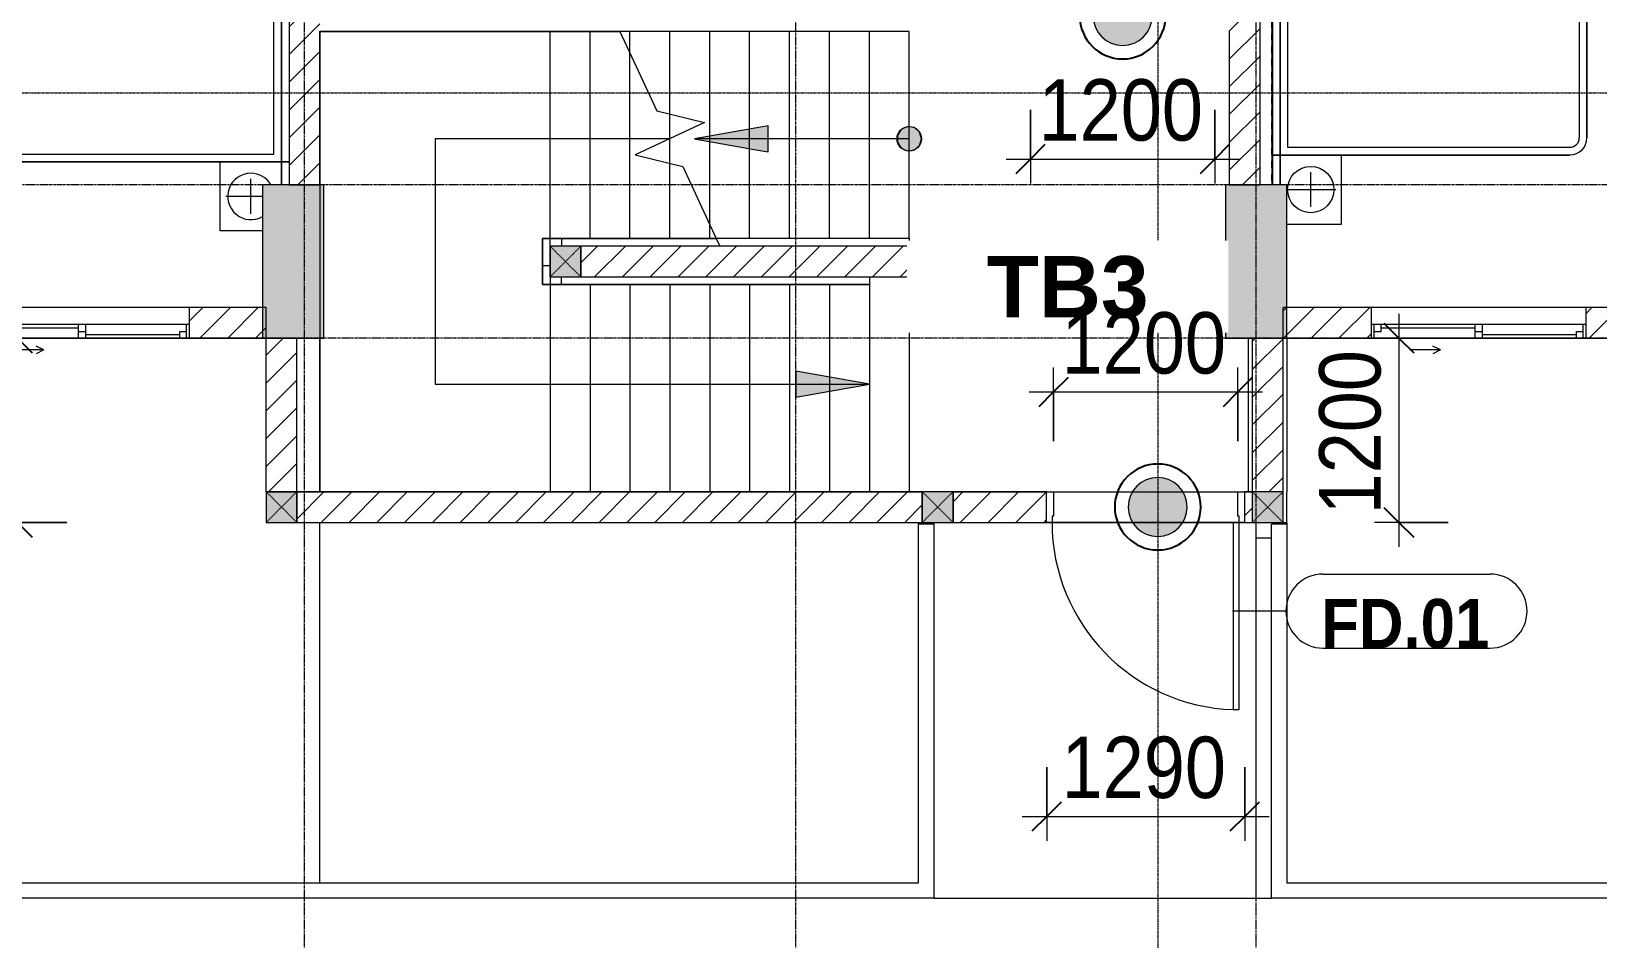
# Model space of a CAD drawing. Header units: millimetres. Extents: x 962 to 241049, y -15958 to 84407.
# Drawn here: x 138752 to 148957, y 20624 to 26537 of the extents above; entities that cross this region are included whole.
import ezdxf

# ---------------------------------------------------------------- set-up
doc = ezdxf.new("R2010")
doc.units = ezdxf.units.MM
for name, pattern in [('Dash', [6, 3, -3]), ('Dash 1_8_', [6.35, 3.175, -3.175]), ('Dash Dot 3_16_', [7.9375, 4.7625, -1.5875, 0, -1.5875]), ('Grid Line', [22.225, 12.7, -3.175, 3.175, -3.175]), ('Overhead', [3.96875, 2.38125, -1.5875])]:
    doc.linetypes.add(name, pattern=pattern)
for name, color, linetype, lineweight in [('0-1', 7, 'Continuous', 5), ('A-ANNO-DIMS', 211, 'Continuous', 9), ('A-ANNO-DIMS-160', 211, 'Continuous', 9), ('A-ANNO-NOTE', 131, 'Continuous', 9), ('A-ANNO-NOTE-1', 131, 'Continuous', 25), ('A-AREA', 32, 'Dash 1_8_', 9), ('A-DETL-GENF-2', 1, 'Continuous', 9), ('A-DOOR-3', 1, 'Continuous', 9), ('A-DOOR-FRAM-1', 1, 'Continuous', 9), ('A-DOOR-IDEN', 31, 'Continuous', 9), ('A-FLOR', 192, 'Continuous', 9), ('A-FLOR-1', 250, 'Continuous', 9), ('A-FLOR-HRAL', 11, 'Continuous', 9), ('A-GLAZ', 151, 'Continuous', 9), ('A-WALL', 113, 'Continuous', 9), ('A-WALL-3', 113, 'Continuous', 18), ('A-WALL-PATT-2', 111, 'Continuous', 9), ('G-ANNO-SYMB-1', 111, 'Dash Dot 3_16_', 18), ('G-ANNO-TEXT-1', 7, 'Continuous', 9), ('G-IMPT', 8, 'Continuous', 9), ('I-FURN-1', 254, 'Continuous', 9), ('L-SITE-WALL-1', 250, 'Continuous', 9), ('M-EQPM', 50, 'Continuous', 9), ('S-COLS', 52, 'Continuous', 9), ('S-COLS-1', 52, 'Continuous', 5), ('S-COLS-2', 7, 'Continuous', 18), ('S-COLS-6', 52, 'Continuous', 18), ('S-COLS-7', 52, 'Dash', 9), ('S-COLS-HDLN', 52, 'Dash', 9), ('S-GRID-1', 1, 'Grid Line', 9), ('S-STRS', 31, 'Continuous', 9), ('S-STRS-ANNO', 31, 'Continuous', 9), ('S-STRS-MBND', 31, 'Overhead', 9), ('S-STRS-MBND-1', 31, 'Continuous', 9)]:
    doc.layers.add(name, color=color, linetype=linetype, lineweight=lineweight)
doc.styles.add('Arial_B_4', font='arialbd_0.ttf', dxfattribs={"height": 400})
doc.styles.add('Arial_B_5', font='arialbd_0.ttf', dxfattribs={"width": 0.9, "height": 320})
doc.styles.add('UTM Avo', font='UTM Avo.ttf', dxfattribs={"width": 0.9, "height": 400})
doc.dimstyles.new('1_Dim_chi_tiet_2_5', dxfattribs={"dimscale": 304.8, "dimtxt": 399.720379, "dimasz": 0.629921, "dimexe": 0.524934, "dimexo": 0.0625, "dimgap": 0.052493, "dimtad": 1, "dimdec": 0, "dimrnd": 5, "dimzin": 0, "dimdsep": 46, "dimtxsty": 'UTM Avo', "dimblk1": 'OBLIQUE', "dimblk2": 'OBLIQUE', "dimsah": 1, "dimcen": 0.09, "dimdle": 0.524934, "dimazin": 0, "dimtfac": 1, "dimtdec": 4, "dimtix": 1, "dimtmove": 0, "dimatfit": 3, "dimfxl": 1.049869, "dimfxlon": 1, "dimtvp": 1, "dimtolj": 1, "dimtzin": 0, "dimarcsym": 2})
doc.dimstyles.new('1_Dim_chi_tiet_2_5_1', dxfattribs={"dimscale": 304.8, "dimtxt": 399.720379, "dimasz": 0.629921, "dimexe": 0.524934, "dimexo": 0.0625, "dimgap": 0.052493, "dimtad": 1, "dimdec": 0, "dimrnd": 5, "dimzin": 0, "dimdsep": 46, "dimtxsty": 'UTM Avo', "dimblk1": 'OBLIQUE', "dimblk2": 'OBLIQUE', "dimsah": 1, "dimcen": 0.09, "dimdle": 0.524934, "dimazin": 0, "dimtfac": 1, "dimtdec": 4, "dimtix": 1, "dimtmove": 0, "dimatfit": 3, "dimfxl": 1.049869, "dimfxlon": 1, "dimtvp": 1, "dimtolj": 1, "dimtzin": 0, "dimarcsym": 2})
pattern_1 = [(45, (63179.03, 0), (-90.50967, 90.50967), [])]

# ---------------------------------------------------------------- blocks, each defined once
blk = doc.blocks.new('NCV_TKTC_KET CAU_rvt-1-TKCS_MB TẦNG 1')
at = {"layer": 'S-COLS-1'}
for points in [[(77478, 24537), (77478, 25537), (77078, 25537), (77078, 24537)], [(83753, 24537), (83753, 25537), (83353, 25537), (83353, 24537), (83520, 24537)]]:
    blk.add_hatch(color=256, dxfattribs=at).paths.add_polyline_path(points)
at = {"layer": 'A-FLOR-1'}
for p, q in [((77453, 26537), (79406, 26537)), ((81033, 24887), (81033, 23537)), ((77453, 23537), (77453, 24537)), ((83503, 23537), (83503, 24537))]:
    blk.add_line(p, q, dxfattribs=at)
at = {"layer": 'L-SITE-WALL-1'}
for p, q in [((83728, 23335), (83728, 23325)), ((83553, 23237), (83653, 23237))]:
    blk.add_line(p, q, dxfattribs=at)
at = {"layer": 'S-COLS-2'}
for p, q in [((77478, 25537), (77078, 25537)), ((77078, 25537), (77078, 24537)), ((77478, 24537), (77478, 25537)), ((83753, 25537), (83353, 25537)), ((83353, 25537), (83353, 24537)), ((83753, 24537), (83753, 25537)), ((77078, 24537), (77478, 24537)), ((83353, 24537), (83753, 24537))]:
    blk.add_line(p, q, dxfattribs=at)
blk = doc.blocks.new('GIUONG NGU-2TAB-1600x2000 - GIUONG NGU-2TAB-1600x2000-V27-TKCS_MB TẦNG 1')
at = {"layer": 'I-FURN-1'}
for p, q in [((570, 2050), (1997, 2050)), ((1997, 2050), (570, 2050)), ((1997, 2000), (570, 2000)), ((458, 50), (458, 1939)), ((458, 1939), (458, 50)), ((508, 1939), (508, 100)), ((2058, 100), (2058, 1939)), ((2108, 1939), (2108, 50)), ((2108, 50), (2108, 1939)), ((8, 175), (8, 450)), ((8, 450), (458, 450)), ((8, 450), (458, 450)), ((8, 175), (8, 450)), ((233, 175), (233, 413)), ((458, 450), (458, 50)), ((458, 450), (458, 50)), ((2108, 50), (2108, 450)), ((2108, 450), (2558, 450)), ((2108, 450), (2108, 50)), ((2558, 450), (2108, 450)), ((2333, 87), (2333, 413)), ((2558, 450), (2558, 50)), ((2558, 50), (2558, 450)), ((120, 250), (347, 250)), ((2446, 250), (2220, 250)), ((458, 50), (309, 50)), ((309, 50), (458, 50)), ((458, 50), (309, 50)), ((2108, 50), (458, 50)), ((458, 50), (458, 0)), ((458, 0), (458, 50)), ((458, 50), (2108, 50)), ((458, 50), (2108, 50)), ((508, 100), (2058, 100)), ((2558, 50), (2108, 50)), ((2108, 50), (2558, 50)), ((2108, 0), (2108, 50)), ((2108, 50), (2108, 0)), ((2108, 50), (2558, 50)), ((2558, 50), (2558, 0))]:
    blk.add_line(p, q, dxfattribs=at)
blk.add_circle((2333, 250), 151, dxfattribs=at)
for centre, radius, start, end in [((570, 1939), 111, 90, 180), ((570, 1939), 111, 90, 180), ((1997, 1939), 111, 0, 90), ((1997, 1939), 111, 360, 90), ((570, 1939), 61.1, 90, 180), ((1997, 1939), 61.1, 360, 90), ((233, 250), 151, 0, 210.3773), ((233, 250), 151, 300.5738, 0)]:
    blk.add_arc(centre, radius, start, end, dxfattribs=at)
blk = doc.blocks.new('GIUONG NGU-2TAB-1600x2000 - GIUONG NGU-2TAB-1600x2000-V36-TKCS_MB TẦNG 1')
at = {"layer": 'I-FURN-1'}
for p, q in [((458, 0), (264, 0)), ((458, -50), (458, 0)), ((2108, 0), (458, 0)), ((458, 0), (458, -50)), ((458, 0), (2108, 0)), ((2108, -50), (2108, 0)), ((8, -95), (8, -450)), ((8, -95), (8, -450)), ((233, -95), (233, -413)), ((458, -50), (264, -50)), ((264, -50), (458, -50)), ((458, -50), (264, -50)), ((458, -450), (458, -50)), ((2108, -50), (458, -50)), ((458, -50), (458, -1939)), ((458, -50), (2108, -50)), ((458, -1939), (458, -50)), ((458, -450), (458, -50)), ((458, -50), (2108, -50)), ((508, -100), (2058, -100)), ((508, -1939), (508, -100)), ((2058, -100), (2058, -1939)), ((2558, 0), (2108, 0)), ((2108, 0), (2108, -50)), ((2558, -50), (2108, -50)), ((2108, -50), (2108, -450)), ((2108, -1939), (2108, -50)), ((2108, -50), (2558, -50)), ((2108, -50), (2558, -50)), ((2108, -450), (2108, -50)), ((2108, -50), (2108, -1939)), ((2333, -87), (2333, -413)), ((2558, -50), (2558, 0)), ((2558, -450), (2558, -50)), ((2558, -50), (2558, -450)), ((120, -250), (347, -250)), ((2446, -250), (2220, -250)), ((8, -450), (458, -450)), ((8, -450), (458, -450)), ((2108, -450), (2558, -450)), ((2558, -450), (2108, -450)), ((1997, -2000), (570, -2000)), ((570, -2050), (1997, -2050)), ((1997, -2050), (570, -2050))]:
    blk.add_line(p, q, dxfattribs=at)
for centre in [(233, -250), (2333, -250)]:
    blk.add_circle(centre, 151, dxfattribs=at)
for centre, radius, start, end in [((570, -1939), 111, 180, 270), ((570, -1939), 111, 180, 270), ((570, -1939), 61.1, 180, 270), ((1997, -1939), 111, 270, 360), ((1997, -1939), 61.1, 270, 0), ((1997, -1939), 111, 270, 0)]:
    blk.add_arc(centre, radius, start, end, dxfattribs=at)
blk = doc.blocks.new('NCV_TKTC_TANG 1_rvt-1-TKCS_MB TẦNG 1')
at = {"layer": 'I-FURN-1'}
for name, p, rotation in [('GIUONG NGU-2TAB-1600x2000 - GIUONG NGU-2TAB-1600x2000-V27-TKCS_MB TẦNG 1', (77253, 25228), 89.99999999999885), ('GIUONG NGU-2TAB-1600x2000 - GIUONG NGU-2TAB-1600x2000-V36-TKCS_MB TẦNG 1', (83658, 25273), 90.00000000000077)]:
    blk.add_blockref(name, p, dxfattribs=dict(at, rotation=rotation))
blk = doc.blocks.new('FD_01 - FD_01-1200x2200mm-V3-TKCS_MB TẦNG 1')
at = {"layer": 'A-DETL-GENF-2'}
for p, q in [((610, -100), (570, -100)), ((570, -100), (570, -1320)), ((610, -1320), (610, -100)), ((570, -1320), (610, -1320))]:
    blk.add_line(p, q, dxfattribs=at)
blk.add_arc((610, -100), 1220, 180, 268.1211, dxfattribs=at)
at = {"layer": 'A-DOOR-FRAM-1'}
for p, q in [((-645, 100), (-600, 100)), ((-600, 100), (-600, -60)), ((600, 100), (645, 100)), ((600, -60), (600, 100)), ((-610, -100), (-645, -100)), ((-600, -60), (-610, -60)), ((-610, -60), (-610, -100)), ((610, -60), (600, -60)), ((610, -100), (610, -60)), ((645, -100), (610, -100))]:
    blk.add_line(p, q, dxfattribs=at)
blk = doc.blocks.new('Top Rail Type - Top Rail_Internal_-702148-TKCS_MB TẦNG 1')
at = {"layer": 'A-FLOR-HRAL'}
for p, q in [((78902, 25187), (79027, 25187)), ((78902, 25062), (78902, 25187)), ((79027, 25137), (78952, 25137)), ((78952, 25137), (78952, 25062)), ((79027, 25187), (80035, 25187)), ((79027, 25187), (79027, 25137)), ((80059, 25137), (79027, 25137)), ((78902, 25012), (78902, 25062)), ((78902, 25012), (78952, 25012)), ((78902, 24887), (78902, 25012)), ((78952, 25062), (78952, 25012)), ((78952, 25012), (78952, 24937)), ((78952, 24937), (79027, 24937)), ((79027, 24887), (79027, 24937)), ((79027, 24937), (81033, 24937)), ((81033, 24937), (81033, 24887)), ((79027, 24887), (78902, 24887)), ((81033, 24887), (79027, 24887))]:
    blk.add_line(p, q, dxfattribs=at)
blk = doc.blocks.new('Top Rail Type - Top Rail_Internal_-V112-TKCS_MB TẦNG 1')
at = {"layer": 'A-FLOR-HRAL'}
for p, q in [((78902, 25187), (78902, 25012)), ((79027, 25187), (78902, 25187)), ((78952, 25137), (78952, 25012)), ((79027, 25137), (78952, 25137)), ((80035, 25187), (79027, 25187)), ((80059, 25137), (79027, 25137)), ((78902, 25012), (78902, 24887)), ((78952, 25012), (78952, 24937)), ((78952, 24937), (79027, 24937)), ((79027, 24937), (81033, 24937)), ((81033, 24937), (81033, 24887)), ((78902, 24887), (79027, 24887)), ((79027, 24887), (81033, 24887))]:
    blk.add_line(p, q, dxfattribs=at)
blk = doc.blocks.new('Top Rail Type - Top Rail_Internal_-954446-TKCS_MB TẦNG 1')
at = {"layer": 'A-FLOR-HRAL'}
for p, q in [((80035, 25187), (80059, 25137)), ((81293, 25187), (80035, 25187)), ((81293, 25137), (80059, 25137)), ((81293, 25137), (81293, 25187))]:
    blk.add_line(p, q, dxfattribs=at)
blk = doc.blocks.new('1_FAMILY RVT - W01-WxH 1400x1400xmm-389822-TKCS_MB TẦNG 1')
at = {"layer": 'A-GLAZ'}
for p, q in [((248.4, 172.39), (299.2, 197.79)), ((248.4, 172.39), (299.2, 146.99)), ((248.4, 172.39), (451.6, 172.39)), ((-700, 96.19), (-700, -103.81)), ((700, 96.19), (-700, 96.19)), ((-700, 96.19), (-636.5, 96.19)), ((-700, 7.29), (-680.95, 7.29)), ((-680.95, 96.19), (-680.95, 7.29)), ((-636.5, 51.74), (-680.95, 51.74)), ((-680.95, 7.29), (-22.225, 7.29)), ((-636.5, 96.19), (-22.225, 96.19)), ((-636.5, 96.19), (-636.5, 51.74)), ((-636.5, 73.965), (-22.225, 73.965)), ((-22.225, 7.29), (-22.225, 96.19)), ((-22.225, 96.19), (22.225, 96.19)), ((22.225, 51.74), (-22.225, 51.74)), ((-22.225, 7.29), (22.225, 7.29)), ((22.225, 96.19), (680.95, 96.19)), ((22.225, 96.19), (22.225, 7.29)), ((22.225, 29.515), (636.5, 29.515)), ((22.225, 7.29), (636.5, 7.29)), ((636.5, 51.74), (636.5, 7.29)), ((680.95, 51.74), (636.5, 51.74)), ((636.5, 7.29), (700, 7.29)), ((680.95, 96.19), (700, 96.19)), ((680.95, 96.19), (680.95, 7.29)), ((700, -103.81), (700, 96.19)), ((-700, -103.81), (700, -103.81))]:
    blk.add_line(p, q, dxfattribs=at)
blk = doc.blocks.new('TKTC_XREF_251221_MB TANG 1 - TKTC_XREF_260130_MB TANG 1_dwg-4202109-TKCS_MB TẦNG 1')
at = {"layer": 'G-IMPT'}
blk.add_line((-120929, -378008), (-119709, -378008), dxfattribs=at)
blk = doc.blocks.new('TKTC_XREF_251221_MB TANG 1 - TKTC_XREF_251221_MB TANG 1-2038492-TKCS_MB TẦNG 1')
blk.add_blockref('TKTC_XREF_251221_MB TANG 1 - TKTC_XREF_260130_MB TANG 1_dwg-4202109-TKCS_MB TẦNG 1', (169499, 384110))
blk = doc.blocks.new('G1_SOF - BO TRU - 200x200-3050151-TKCS_MB TẦNG 1')
at = {"layer": 'S-COLS-HDLN'}
for p, q in [((-100, 100), (100, -100)), ((100, 100), (-100, -100))]:
    blk.add_line(p, q, dxfattribs=at)
blk = doc.blocks.new('G1_SOF - BO TRU - 200x200-V240-TKCS_MB TẦNG 1')
at = {"layer": 'S-COLS'}
blk.add_hatch(color=256, dxfattribs=at).paths.add_polyline_path([(-100, -100), (100, -100), (100, 100), (-100, 100), (-100, -53)])
at = {"layer": 'S-COLS-6'}
for p, q in [((100, 100), (-100, 100)), ((-100, 100), (-100, -100)), ((100, -100), (100, 100)), ((-100, -100), (100, -100))]:
    blk.add_line(p, q, dxfattribs=at)
at = {"layer": 'S-COLS-HDLN'}
for p, q in [((100, 100), (-100, -100)), ((-100, 100), (100, -100))]:
    blk.add_line(p, q, dxfattribs=at)
blk = doc.blocks.new('DIMBLOCK69-TKCS_MB TẦNG 1')
at = {"layer": 'A-ANNO-DIMS-160'}
for p, q in [((145367, 21741), (145367, 21261)), ((145367, 21421), (145367, 21741)), ((146657, 21741), (146657, 21261)), ((146657, 21421), (146657, 21741)), ((145207, 21421), (146817, 21421))]:
    blk.add_line(p, q, dxfattribs=at)
at = {"layer": 'A-ANNO-DIMS-160', "lineweight": 25}
for p, q in [((145367, 21421), (145463, 21517)), ((146657, 21421), (146753, 21517)), ((145367, 21421), (145271, 21325)), ((146657, 21421), (146561, 21325))]:
    blk.add_line(p, q, dxfattribs=at)
at = {"layer": 'A-ANNO-DIMS-160', "color": 0, "insert": (145464, 21941), "char_height": 400, "width": 1314.64, "attachment_point": 1, "line_spacing_factor": 1.110334, "style": 'UTM Avo'}
blk.add_mtext('1290', dxfattribs=at)
blk = doc.blocks.new('_Oblique')
at = {"color": 0, "linetype": 'ByBlock', "lineweight": -2}
blk.add_line((-0.5, -0.5), (0.5, 0.5), dxfattribs=at)
blk = doc.blocks.new('DIMBLOCK102-TKCS_MB TẦNG 1')
at = {"layer": 'A-ANNO-DIMS-160'}
for p, q in [((145262, 26025), (145262, 25545)), ((145262, 25705), (145262, 26025)), ((146462, 26025), (146462, 25545)), ((146462, 25705), (146462, 26025)), ((145102, 25705), (146622, 25705))]:
    blk.add_line(p, q, dxfattribs=at)
at = {"layer": 'A-ANNO-DIMS-160', "lineweight": 25}
for p, q in [((145262, 25705), (145358, 25801)), ((146462, 25705), (146558, 25801)), ((145262, 25705), (145166, 25609)), ((146462, 25705), (146366, 25609))]:
    blk.add_line(p, q, dxfattribs=at)
at = {"layer": 'A-ANNO-DIMS-160', "color": 0, "insert": (145314, 26225), "char_height": 400, "width": 1314.64, "attachment_point": 1, "line_spacing_factor": 1.110334, "style": 'UTM Avo'}
blk.add_mtext('1200', dxfattribs=at)
blk = doc.blocks.new('STN_Door Tag - STN_Door Tag-1788670-TKCS_MB TẦNG 1')
at = {"layer": 'A-DOOR-IDEN'}
for p, q in [((-3.37, 1.495), (3.431, 1.495)), ((-3.37, -1.524), (3.431, -1.524))]:
    blk.add_line(p, q, dxfattribs=at)
for centre, start, end in [((-3.37, -0.015), 90, 270), ((3.431, -0.015), 270, 90)]:
    blk.add_arc(centre, 1.509, start, end, dxfattribs=at)
blk = doc.blocks.new('DIMBLOCK104-TKCS_MB TẦNG 1')
at = {"layer": 'A-ANNO-DIMS-160'}
for p, q in [((145412, 23867), (145412, 24347)), ((146612, 23867), (146612, 24347)), ((145252, 24187), (146772, 24187)), ((145412, 24187), (145412, 23867)), ((146612, 24187), (146612, 23867))]:
    blk.add_line(p, q, dxfattribs=at)
at = {"layer": 'A-ANNO-DIMS-160', "lineweight": 25}
for p, q in [((145412, 24187), (145316, 24091)), ((145412, 24187), (145508, 24283)), ((146612, 24187), (146516, 24091)), ((146612, 24187), (146708, 24283))]:
    blk.add_line(p, q, dxfattribs=at)
at = {"layer": 'A-ANNO-DIMS-160', "color": 0, "insert": (145464, 24707), "char_height": 400, "width": 1314.64, "attachment_point": 1, "line_spacing_factor": 1.110334, "style": 'UTM Avo'}
blk.add_mtext('1200', dxfattribs=at)
blk = doc.blocks.new('HDNDCT_GHI CHÚ CỬA CHỐNG CHÁY EI60 - HDNDCT_GHI CHÚ CỬA CHỐNG CHÁY EI60-1614697-TKCS_MB TẦNG 1')
at = {"layer": 'A-ANNO-NOTE'}
h = blk.add_hatch(color=256, dxfattribs=at)
edge = h.paths.add_edge_path()
edge.add_arc((0, 0), 1.2, 0, 180)
edge.add_arc((0, 0), 1.2, 180, 360)
for radius, start, end in [(1.75, 360, 180), (1.2, 360, 180), (1.2, 180, 360)]:
    blk.add_arc((0, 0), radius, start, end, dxfattribs=at)
at = {"layer": 'A-ANNO-NOTE-1'}
for start, end in [(360, 180), (180, 360)]:
    blk.add_arc((0, 0), 1.75, start, end, dxfattribs=at)
blk = doc.blocks.new('DIMBLOCK347-TKCS_MB TẦNG 1')
at = {"layer": 'A-ANNO-DIMS-160'}
for p, q in [((147662, 24697), (147662, 23177)), ((147982, 24537), (147502, 24537)), ((147662, 24537), (147982, 24537)), ((147982, 23337), (147502, 23337)), ((147662, 23337), (147982, 23337))]:
    blk.add_line(p, q, dxfattribs=at)
at = {"layer": 'A-ANNO-DIMS-160', "lineweight": 25}
for p, q in [((147662, 24537), (147566, 24633)), ((147662, 24537), (147758, 24441)), ((147662, 23337), (147566, 23433)), ((147662, 23337), (147758, 23241))]:
    blk.add_line(p, q, dxfattribs=at)
at = {"layer": 'A-ANNO-DIMS-160', "color": 0, "insert": (147142, 23389), "char_height": 400, "width": 1314.64, "attachment_point": 1, "rotation": 90, "line_spacing_factor": 1.110334, "style": 'UTM Avo'}
blk.add_mtext('1200', dxfattribs=at)
blk = doc.blocks.new('DIMBLOCK348-TKCS_MB TẦNG 1')
at = {"layer": 'A-ANNO-DIMS-160'}
for p, q in [((138662, 24697), (138662, 23177)), ((138982, 24537), (138502, 24537)), ((138662, 24537), (138982, 24537)), ((138982, 23337), (138502, 23337)), ((138662, 23337), (138982, 23337))]:
    blk.add_line(p, q, dxfattribs=at)
at = {"layer": 'A-ANNO-DIMS-160', "lineweight": 25}
for p, q in [((138662, 24537), (138566, 24633)), ((138662, 24537), (138758, 24441)), ((138662, 23337), (138566, 23433)), ((138662, 23337), (138758, 23241))]:
    blk.add_line(p, q, dxfattribs=at)
at = {"layer": 'A-ANNO-DIMS-160', "color": 0, "insert": (138142, 23389), "char_height": 400, "width": 1314.64, "attachment_point": 1, "rotation": 90, "line_spacing_factor": 1.110334, "style": 'UTM Avo'}
blk.add_mtext('1200', dxfattribs=at)

msp = doc.modelspace()

# ---------------------------------------------------------------- hatches: boundary and pattern name
at = {"layer": 'A-WALL-PATT-2'}
h = msp.add_hatch(dxfattribs=at)
h.set_pattern_fill('FP_1', color=256, style=0, pattern_type=2)
h.set_pattern_definition(pattern_1)
h.paths.add_polyline_path([(146756.6, 25536.9), (146756.6, 28836.9), (146556.6, 28836.9), (146556.6, 25536.9), (146698.9, 25536.9)])
h.paths.add_polyline_path([(146698.9, 29036.9), (146756.6, 29036.9), (146756.6, 32236.9), (146556.6, 32236.9), (146556.6, 29036.9)])
h = msp.add_hatch(dxfattribs=at)
h.set_pattern_fill('FP_1', color=256, style=0, pattern_type=2)
h.set_pattern_definition(pattern_1)
h.paths.add_polyline_path([(140431.6, 25536.9), (140631.6, 25536.9), (140631.6, 28386.9), (140431.6, 28386.9), (140431.6, 25733.3)])
h = msp.add_hatch(dxfattribs=at)
h.set_pattern_fill('FP_1', color=256, style=0, pattern_type=2)
h.set_pattern_definition(pattern_1)
h.paths.add_polyline_path([(146531.6, 24937), (146531.6, 25137), (142331.6, 25137), (142331.6, 24937), (143474.9, 24937)])
h = msp.add_hatch(dxfattribs=at)
h.set_pattern_fill('FP_1', color=256, style=0, pattern_type=2)
h.set_pattern_definition(pattern_1)
h.paths.add_polyline_path([(140281.6, 24536.9), (140281.6, 24736.9), (139781.6, 24736.9), (139781.6, 24537.4), (140271.6, 24537.4)])
h.paths.add_polyline_path([(137806.6, 24536.9), (137832.8, 24537.4), (138381.6, 24537.4), (138381.6, 24736.9), (137806.6, 24736.9), (137806.6, 24675.1)])
h = msp.add_hatch(dxfattribs=at)
h.set_pattern_fill('FP_1', color=256, style=0, pattern_type=2)
h.set_pattern_definition(pattern_1)
h.paths.add_polyline_path([(148881.6, 24536.9), (149456.6, 24536.9), (149456.6, 24736.9), (148881.6, 24736.9), (148881.6, 24675.1)])
h.paths.add_polyline_path([(147481.6, 24536.9), (147481.6, 24736.9), (146906.6, 24736.9), (146906.6, 24536.9)])
h = msp.add_hatch(dxfattribs=at)
h.set_pattern_fill('FP_1', color=256, style=0, pattern_type=2)
h.set_pattern_definition(pattern_1)
h.paths.add_polyline_path([(140481.6, 23536.9), (140481.6, 24537.4), (140281.6, 24537.4), (140281.6, 23536.9)])
h = msp.add_hatch(dxfattribs=at)
h.set_pattern_fill('FP_1', color=256, style=0, pattern_type=2)
h.set_pattern_definition(pattern_1)
h.paths.add_polyline_path([(146706.9, 23536.9), (146906.6, 23536.9), (146906.6, 24536.9), (146706.6, 24536.9), (146706.6, 23536.9)])
h = msp.add_hatch(dxfattribs=at)
h.set_pattern_fill('FP_1', color=256, style=0, pattern_type=2)
h.set_pattern_definition(pattern_1)
h.paths.add_polyline_path([(146656.6, 23336.9), (146706.6, 23336.9), (146706.6, 23535.3), (146656.6, 23535.3)])
h.paths.add_polyline_path([(143474.9, 23336.9), (144556.6, 23336.9), (144556.6, 23535.3), (140481.6, 23535.3), (140481.6, 23336.9)])
h.paths.add_polyline_path([(145366.6, 23336.9), (145366.6, 23535.3), (144756.6, 23535.3), (144756.6, 23336.9)])
at = {"layer": 'S-COLS-1'}
for points in [[(142331.6, 24936.9), (142331.6, 25136.9), (142131.6, 25136.9), (142131.6, 24936.9)], [(140481.6, 23336.9), (140481.6, 23536.9), (140281.6, 23536.9), (140281.6, 23336.9)], [(144556.6, 23336.9), (144756.6, 23336.9), (144756.6, 23536.9), (144556.6, 23535.3)]]:
    msp.add_hatch(color=256, dxfattribs=at).paths.add_polyline_path(points)
at = {"layer": 'S-STRS-ANNO'}
for points in [[(143551.6, 25752.3), (143551.6, 25921.6), (143071.6, 25836.9), (143474.9, 25765.8)], [(144460.2, 25757.8), (144504.8, 25764.2), (144538.9, 25793.7), (144551.6, 25836.9), (144538.9, 25880.2), (144504.8, 25909.7), (144460.2, 25916.1), (144419.2, 25897.4), (144394.8, 25859.5), (144394.8, 25814.4), (144419.2, 25776.5)], [(143731.6, 24152.3), (144211.6, 24236.9), (143731.6, 24321.6)]]:
    msp.add_hatch(color=256, dxfattribs=at).paths.add_polyline_path(points)
h = msp.add_hatch(color=256, dxfattribs=at)
edge = h.paths.add_edge_path()
edge.add_arc((144471.6, 25836.9), 80, 0, 360)

# ---------------------------------------------------------------- linework, layer by layer
at = {"layer": 'A-AREA'}
msp.add_line((146831.6, 28536.9), (146831.6, 25536.9), dxfattribs=at)
at = {"layer": 'A-DOOR-IDEN'}
msp.add_line((146576.8, 22761), (146925.5, 22760.9), dxfattribs=at)
at = {"layer": 'A-FLOR'}
for p, q in [((146931.6, 24536.9), (146931.6, 23535.3)), ((140631.7, 20988.2), (140631.7, 23335.3)), ((144531.7, 23325.3), (144531.7, 23335.3)), ((144631.7, 23335.3), (144631.7, 23325.3)), ((146731.6, 20888.2), (146731.6, 23335.3)), ((146931.6, 23335.3), (146931.6, 23325.3)), ((144631.7, 20888.2), (146831.6, 20888.2))]:
    msp.add_line(p, q, dxfattribs=at)
at = {"layer": 'A-WALL'}
for p, q in [((142331.6, 25137), (142331.6, 24937)), ((140256.6, 24536.9), (139781.6, 24536.9)), ((140281.6, 23536.9), (144556.6, 23536.9)), ((140481.6, 23535.3), (140481.6, 23336.9)), ((144556.6, 23336.9), (144556.6, 23535.3)), ((144756.6, 23536.9), (145366.6, 23536.9)), ((144756.6, 23535.3), (144756.6, 23336.9)), ((145411.5, 23535.3), (146611.7, 23535.3)), ((146656.6, 23536.9), (146706.6, 23536.9)), ((146931.6, 23335.3), (146931.6, 23535.3)), ((146931.6, 23335.3), (140481.6, 23335.3)), ((144531.7, 20988.2), (144531.7, 23325.3)), ((144631.7, 23325.3), (144531.7, 23325.3)), ((144631.7, 23325.3), (144631.7, 20888.2)), ((146831.6, 20888.2), (146831.6, 23325.3)), ((146931.6, 23325.3), (146831.6, 23325.3)), ((146931.6, 23325.3), (146931.6, 20988.2)), ((136406.6, 20988.2), (144531.7, 20988.2)), ((146931.6, 20988.2), (179281.7, 20988.2)), ((144631.7, 20888.2), (107981.6, 20888.2)), ((179281.7, 20888.2), (146831.6, 20888.2))]:
    msp.add_line(p, q, dxfattribs=at)
at = {"layer": 'A-WALL-3'}
for p, q in [((146756.6, 25536.9), (146756.6, 28836.9)), ((140431.6, 28386.9), (140431.6, 25536.9)), ((140631.6, 25536.9), (140631.6, 26537.4)), ((146556.6, 26537.4), (146556.6, 25536.9)), ((140431.6, 25536.9), (140631.6, 25536.9)), ((146556.6, 25536.9), (146756.6, 25536.9)), ((146531.6, 25137), (142331.6, 25137)), ((146531.6, 24937), (146531.6, 25137)), ((142331.6, 24937), (146531.6, 24937)), ((140281.6, 24736.9), (139781.6, 24736.9)), ((140281.6, 23536.9), (140281.6, 24736.9)), ((146906.6, 23536.9), (146906.6, 24736.9)), ((147481.6, 24736.9), (146906.6, 24736.9)), ((149456.6, 24736.9), (148881.6, 24736.9)), ((139781.6, 24537.4), (140271.6, 24537.4)), ((140271.6, 24537.4), (140271.6, 24536.9)), ((140271.6, 24536.9), (140281.6, 24536.9)), ((140481.6, 24537.4), (140281.6, 24537.4)), ((140481.6, 23536.9), (140481.6, 24537.4)), ((146706.6, 24536.9), (146706.6, 23536.9)), ((146706.6, 24536.9), (147481.6, 24536.9)), ((148881.6, 24536.9), (149456.6, 24536.9)), ((144556.6, 23535.3), (140481.6, 23535.3)), ((145366.6, 23535.3), (144756.6, 23535.3)), ((145366.6, 23336.9), (145366.6, 23535.3)), ((146706.6, 23535.3), (146656.6, 23535.3)), ((146656.6, 23535.3), (146656.6, 23336.9)), ((140481.6, 23336.9), (144556.6, 23336.9)), ((144756.6, 23336.9), (145366.6, 23336.9)), ((146656.6, 23336.9), (146706.6, 23336.9))]:
    msp.add_line(p, q, dxfattribs=at)
at = {"layer": 'G-ANNO-SYMB-1'}
for p, q in [((146090.4, 84025.7), (146090.4, 9773.9)), ((90628.5, 26135.3), (198105.9, 26135.3))]:
    msp.add_line(p, q, dxfattribs=at)
at = {"layer": 'S-COLS'}
for p, q in [((142331.6, 24936.9), (142331.6, 25136.9)), ((140481.6, 23536.9), (140281.6, 23536.9)), ((140481.6, 23336.9), (140481.6, 23535.3)), ((144556.6, 23535.3), (144556.6, 23336.9)), ((144756.6, 23336.9), (144756.6, 23535.3))]:
    msp.add_line(p, q, dxfattribs=at)
at = {"layer": 'S-COLS-6'}
for p, q in [((142331.6, 25136.9), (142131.6, 25136.9)), ((142131.6, 25136.9), (142131.6, 24936.9)), ((142131.6, 24936.9), (142331.6, 24936.9)), ((140281.6, 23536.9), (140281.6, 23336.9)), ((140481.6, 23535.3), (140481.6, 23536.9)), ((144756.6, 23536.9), (144556.6, 23536.9)), ((144556.6, 23536.9), (144556.6, 23535.3)), ((144756.6, 23535.3), (144756.6, 23536.9)), ((140281.6, 23336.9), (140481.6, 23336.9)), ((144556.6, 23336.9), (144756.6, 23336.9))]:
    msp.add_line(p, q, dxfattribs=at)
at = {"layer": 'S-GRID-1'}
for p, q in [((140531.6, 15532), (140531.6, 78459.2)), ((143731.6, 15532), (143731.6, 78459.2)), ((146731.6, 15532), (146731.6, 78459.2)), ((190336.8, 25536.9), (98297.8, 25536.9)), ((192368.8, 24536.9), (96265.8, 24536.9))]:
    msp.add_line(p, q, dxfattribs=at)
at = {"layer": 'S-STRS'}
for p, q in [((142131.6, 25187.3), (142131.6, 26536.9)), ((142391.6, 25187.3), (142391.6, 26536.9)), ((142651.6, 26536.9), (142585.2, 26536.9)), ((142911.6, 26536.9), (142651.6, 26536.9)), ((142651.6, 26394.5), (142651.6, 26536.9)), ((143171.6, 26536.9), (142911.6, 26536.9)), ((142911.6, 25997.7), (142911.6, 26536.9)), ((143431.6, 26536.9), (143171.6, 26536.9)), ((143171.6, 25279.4), (143171.6, 26536.9)), ((143691.6, 26536.9), (143431.6, 26536.9)), ((143431.6, 25187.3), (143431.6, 26536.9)), ((143951.6, 26536.9), (143691.6, 26536.9)), ((143691.6, 25187.3), (143691.6, 26536.9)), ((144211.6, 26536.9), (143951.6, 26536.9)), ((143951.6, 25187.3), (143951.6, 26536.9)), ((144471.6, 26536.9), (144211.6, 26536.9)), ((144211.6, 25187.3), (144211.6, 26536.9)), ((144471.6, 25187.3), (144471.6, 26536.9)), ((142651.6, 25187.3), (142651.6, 26394.5)), ((142911.6, 25836.9), (142911.6, 25997.7)), ((142911.6, 25676.2), (142911.6, 25836.9)), ((142911.6, 25187.3), (142911.6, 25676.2)), ((143171.6, 25187.3), (143171.6, 25279.4)), ((142331.6, 24936.9), (142391.6, 24936.9)), ((142391.6, 24936.9), (142651.6, 24936.9)), ((142651.6, 24936.9), (142911.6, 24936.9)), ((142911.6, 24936.9), (143171.6, 24936.9)), ((143171.6, 24936.9), (143431.6, 24936.9)), ((143431.6, 24936.9), (143691.6, 24936.9)), ((143691.6, 24936.9), (143951.6, 24936.9)), ((143951.6, 24936.9), (144211.6, 24936.9)), ((142131.6, 24886.5), (142131.6, 23536.9)), ((142391.6, 24886.5), (142391.6, 23536.9)), ((142651.6, 24886.5), (142651.6, 23536.9)), ((142911.6, 24886.5), (142911.6, 23536.9)), ((143171.6, 24886.5), (143171.6, 23536.9)), ((143431.6, 24886.5), (143431.6, 23536.9)), ((143691.6, 24886.5), (143691.6, 23536.9)), ((143951.6, 24886.5), (143951.6, 23536.9)), ((144211.6, 24886.5), (144211.6, 23536.9))]:
    msp.add_line(p, q, dxfattribs=at)
at = {"layer": 'S-STRS-ANNO'}
for p, q in [((143551.6, 25921.6), (143071.6, 25836.9)), ((143551.6, 25752.3), (143551.6, 25921.6)), ((141381.6, 25836.9), (141381.6, 24236.9)), ((142131.6, 25836.9), (141381.6, 25836.9)), ((142391.6, 25836.9), (142131.6, 25836.9)), ((142651.6, 25836.9), (142391.6, 25836.9)), ((142911.6, 25836.9), (142651.6, 25836.9)), ((143171.6, 25836.9), (143071.6, 25836.9)), ((143071.6, 25836.9), (143474.9, 25765.8)), ((143431.6, 25836.9), (143171.6, 25836.9)), ((143691.6, 25836.9), (143431.6, 25836.9)), ((143951.6, 25836.9), (143691.6, 25836.9)), ((144211.6, 25836.9), (143951.6, 25836.9)), ((144471.6, 25836.9), (144211.6, 25836.9)), ((144419.2, 25897.4), (144394.8, 25859.5)), ((144394.8, 25859.5), (144394.8, 25814.4)), ((144460.2, 25916.1), (144419.2, 25897.4)), ((144504.8, 25909.7), (144460.2, 25916.1)), ((144538.9, 25880.2), (144504.8, 25909.7)), ((144551.6, 25836.9), (144538.9, 25880.2)), ((144538.9, 25793.7), (144551.6, 25836.9)), ((143474.9, 25765.8), (143551.6, 25752.3)), ((144394.8, 25814.4), (144419.2, 25776.5)), ((144419.2, 25776.5), (144460.2, 25757.8)), ((144460.2, 25757.8), (144504.8, 25764.2)), ((144504.8, 25764.2), (144538.9, 25793.7)), ((144211.6, 24236.9), (143731.6, 24321.6)), ((143731.6, 24321.6), (143731.6, 24152.3)), ((141381.6, 24236.9), (142131.6, 24236.9)), ((142131.6, 24236.9), (142391.6, 24236.9)), ((142391.6, 24236.9), (142651.6, 24236.9)), ((142651.6, 24236.9), (142911.6, 24236.9)), ((142911.6, 24236.9), (143171.6, 24236.9)), ((143171.6, 24236.9), (143431.6, 24236.9)), ((143431.6, 24236.9), (143691.6, 24236.9)), ((143691.6, 24236.9), (143951.6, 24236.9)), ((143731.6, 24152.3), (144211.6, 24236.9)), ((143951.6, 24236.9), (144211.6, 24236.9))]:
    msp.add_line(p, q, dxfattribs=at)
msp.add_circle((144471.6, 25836.9), 80, dxfattribs=at)
at = {"layer": 'S-STRS-MBND'}
for p, q in [((140631.6, 26536.9), (140631.6, 23536.9)), ((142131.6, 26536.9), (140631.6, 26536.9)), ((142131.6, 25136.9), (142131.6, 26536.9)), ((142585.2, 26536.9), (142131.6, 26536.9)), ((142131.6, 24936.9), (142131.6, 25136.9)), ((142896.3, 25136.9), (142131.6, 25136.9)), ((142131.6, 24936.9), (142131.6, 23536.9)), ((142131.6, 24936.9), (144471.6, 24936.9)), ((144471.6, 24936.9), (144471.6, 23536.9)), ((140631.6, 23536.9), (142131.6, 23536.9)), ((142131.6, 23536.9), (144471.6, 23536.9))]:
    msp.add_line(p, q, dxfattribs=at)
at = {"layer": 'S-STRS-MBND-1'}
for p, q in [((142585.2, 26536.9), (142827.1, 26018.2)), ((143138.2, 25942.6), (142685, 25731.3)), ((142827.1, 26018.2), (143138.2, 25942.6)), ((142685, 25731.3), (142996.1, 25655.7)), ((142996.1, 25655.7), (143214.5, 25187.3))]:
    msp.add_line(p, q, dxfattribs=at)

# ---------------------------------------------------------------- block references
at = {"layer": '0-1'}
for name in ['NCV_TKTC_KET CAU_rvt-1-TKCS_MB TẦNG 1', 'NCV_TKTC_TANG 1_rvt-1-TKCS_MB TẦNG 1']:
    msp.add_blockref(name, (63179, 0), dxfattribs=at)
at = {"layer": 'A-ANNO-NOTE', "xscale": 160, "yscale": 160, "zscale": 160}
for p in [(145861.6, 26637.4), (146090.4, 23437.4)]:
    msp.add_blockref('HDNDCT_GHI CHÚ CỬA CHỐNG CHÁY EI60 - HDNDCT_GHI CHÚ CỬA CHỐNG CHÁY EI60-1614697-TKCS_MB TẦNG 1', p, dxfattribs=at)
at = {"layer": 'A-DOOR-3'}
msp.add_blockref('FD_01 - FD_01-1200x2200mm-V3-TKCS_MB TẦNG 1', (146011.6, 23436.9), dxfattribs=at)
at = {"layer": 'A-DOOR-IDEN', "xscale": 159.9999999999999, "yscale": 159.9999999999999, "zscale": 159.9999999999999}
msp.add_blockref('STN_Door Tag - STN_Door Tag-1788670-TKCS_MB TẦNG 1', (147706.2, 22761.6), dxfattribs=at)
at = {"layer": 'A-FLOR-HRAL'}
for name in ['Top Rail Type - Top Rail_Internal_-702148-TKCS_MB TẦNG 1', 'Top Rail Type - Top Rail_Internal_-V112-TKCS_MB TẦNG 1', 'Top Rail Type - Top Rail_Internal_-954446-TKCS_MB TẦNG 1']:
    msp.add_blockref(name, (63179, 0), dxfattribs=at)
at = {"layer": 'A-GLAZ', "rotation": 180}
for p in [(139081.6, 24633.1), (148181.6, 24633.1)]:
    msp.add_blockref('1_FAMILY RVT - W01-WxH 1400x1400xmm-389822-TKCS_MB TẦNG 1', p, dxfattribs=at)
at = {"layer": 'M-EQPM'}
msp.add_blockref('TKTC_XREF_251221_MB TANG 1 - TKTC_XREF_251221_MB TANG 1-2038492-TKCS_MB TẦNG 1', (96831.6, 17236.9), dxfattribs=at)
at = {"layer": 'S-COLS'}
msp.add_blockref('G1_SOF - BO TRU - 200x200-V240-TKCS_MB TẦNG 1', (146806.6, 23436.9), dxfattribs=at)
at = {"layer": 'S-COLS-7'}
for p in [(142231.6, 25036.9), (140381.6, 23436.9), (144656.6, 23436.9)]:
    msp.add_blockref('G1_SOF - BO TRU - 200x200-3050151-TKCS_MB TẦNG 1', p, dxfattribs=at)

# ---------------------------------------------------------------- texts
at = {"layer": 'A-DOOR-IDEN', "insert": (147702.9, 22676.2), "char_height": 320, "width": 1124.64, "attachment_point": 5, "line_spacing_factor": 0.936439, "style": 'Arial_B_5'}
msp.add_mtext('\\pt7.2,14.4,21.6,28.8,36,43.2,50.4,57.6,64.8,72,79.2,86.4,93.6,100.8,108,115.2,122.4,129.6,136.8,144,151.2,158.4,165.6,172.8,180,187.2,194.4,201.6,208.8,216,223.2,230.4;FD.01', dxfattribs=at)

# ---------------------------------------------------------------- dimensions: what is measured, and where the dimension line sits
at = {"layer": 'A-ANNO-DIMS'}
for base, p1, p2, override, picture, middle in [((146461.6, 25705.1), (145261.6, 26025.1), (146461.6, 26025.1), {"dimpost": '<>', "dimfxl": 1200}, 'DIMBLOCK102-TKCS_MB TẦNG 1', (145861.6, 25928.1)), ((146656.6, 21421.4), (145366.6, 21741.4), (146656.6, 21741.4), {"dimpost": '<>', "dimfxl": 1290}, 'DIMBLOCK69-TKCS_MB TẦNG 1', (146011.6, 21644.4))]:
    dim = msp.add_linear_dim(base=base, p1=p1, p2=p2, dimstyle='1_Dim_chi_tiet_2_5', override=override, dxfattribs=at)
    dim.commit()
    dim.dimension.update_dxf_attribs({"geometry": picture, "text_midpoint": middle})
for base, p1, p2, picture, middle in [((138661.6, 23336.9), (138981.6, 24536.9), (138981.6, 23336.9), 'DIMBLOCK348-TKCS_MB TẦNG 1', (138438.6, 23936.9)), ((147661.6, 23336.9), (147981.6, 24536.9), (147981.6, 23336.9), 'DIMBLOCK347-TKCS_MB TẦNG 1', (147438.6, 23936.9))]:
    dim = msp.add_linear_dim(base=base, p1=p1, p2=p2, angle=90, dimstyle='1_Dim_chi_tiet_2_5_1', override={"dimpost": '<>', "dimfxl": 1200}, dxfattribs=at)
    dim.commit()
    dim.dimension.update_dxf_attribs({"geometry": picture, "text_midpoint": middle})

# ---------------------------------------------------------------- next in the draw order: texts
at = {"layer": 'G-ANNO-TEXT-1', "insert": (145503.2, 24869.3), "char_height": 400, "width": 1894.4, "attachment_point": 5, "line_spacing_factor": 0.936439, "style": 'Arial_B_4', "bg_fill": 3, "box_fill_scale": 1.25, "bg_fill_color": 256, "bg_fill_true_color": 13158600, "bg_fill_transparency": 0}
msp.add_mtext('\\pt8,16,24,32,40,48,56,64,72,80,88,96,104,112,120,128,136,144,152,160,168,176,184,192,200,208,216,224,232,240,248,256;TB3', dxfattribs=at)

# ---------------------------------------------------------------- next in the draw order: dimensions: what is measured, and where the dimension line sits
at = {"layer": 'A-ANNO-DIMS'}
dim = msp.add_linear_dim(base=(146611.6, 24187.4), p1=(145411.6, 23867.4), p2=(146611.6, 23867.4), dimstyle='1_Dim_chi_tiet_2_5', override={"dimpost": '<>', "dimfxl": 1200}, dxfattribs=at)
dim.commit()
dim.dimension.update_dxf_attribs({"geometry": 'DIMBLOCK104-TKCS_MB TẦNG 1', "text_midpoint": (146011.6, 24410.4)})

doc.saveas('drawing.dxf')
